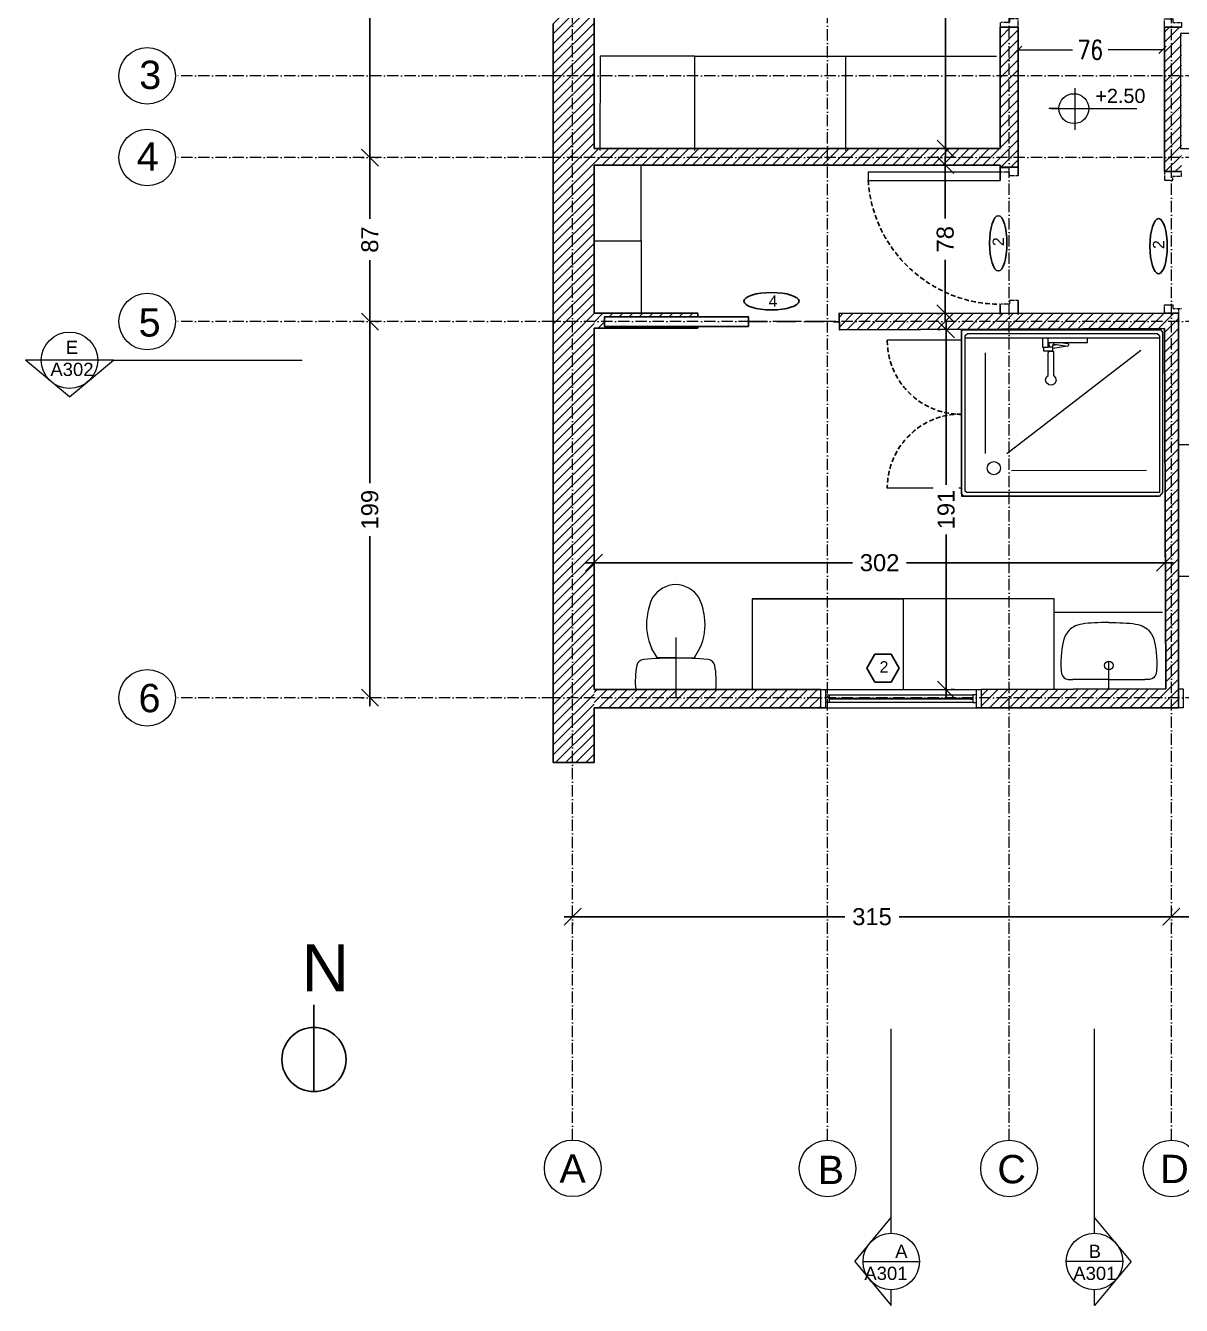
# Model space of a CAD drawing. Header units: millimetres. Extents: x 2830 to 9066, y 9741 to 14619.
# Drawn here: x 4696 to 5308, y 13242 to 13920 of the extents above; entities that cross this region are included whole.
import ezdxf

# ---------------------------------------------------------------- set-up
doc = ezdxf.new("R2010")
doc.units = ezdxf.units.MM
doc.header["$MEASUREMENT"] = 0
for name, pattern in [('ACAD_ISO10W100', [18, 12, -3, 0, -3]), ('CENTER', [2, 1.25, -0.25, 0.25, -0.25]), ('HIDDEN', [0.375, 0.25, -0.125])]:
    doc.linetypes.add(name, pattern=pattern)
doc.layers.get('DEFPOINTS').update_dxf_attribs({"color": 210})
doc.layers.add('ARREDI', color=8, linetype='Continuous', lineweight=18)
doc.layers.add('CAMPITURE', color=7, linetype='Continuous', lineweight=25)
for name, color, linetype in [('INFISSI', 4, 'Continuous'), ('NUMERAZIONE', 30, 'Continuous'), ('quote nuove', 2, 'Continuous'), ('STRUTTURA', 1, 'Continuous')]:
    doc.layers.add(name, color=color, linetype=linetype)
doc.layers.get('0').off()
doc.styles.add('ARIAL', font='Arial.ttf')
doc.styles.add('E-ROMANS', font='romans.shx', dxfattribs={"width": 0.8})
doc.styles.get("Standard").update_dxf_attribs({"font": 'Arial.ttf'})
doc.dimstyles.new('Copia di 1', dxfattribs={"dimscale": 0.001, "dimtxt": 10000, "dimasz": 4000, "dimexe": 1.2, "dimexo": 1, "dimgap": 0.1, "dimtad": 0, "dimtoh": 1, "dimdec": 0, "dimzin": 0, "dimdsep": 46, "dimtxsty": 'E-ROMANS', "dimblk": 'OBLIQUE', "dimcen": 1.2, "dimclrd": 256, "dimclre": 256, "dimclrt": 256, "dimadec": 0, "dimazin": 0, "dimtfac": 1, "dimtdec": 0, "dimtmove": 1, "dimatfit": 3, "dimldrblk": 'OPEN90', "dimfxl": 1, "dimtfill": 1, "dimtolj": 1, "dimtzin": 0, "dimlwd": 0, "dimarcsym": 0})
doc.dimstyles.new('TICK_36', dxfattribs={"dimtxt": 3.6, "dimasz": 3.6, "dimexe": 1.8, "dimexo": 1.2, "dimgap": 1.8, "dimtad": 0, "dimdec": 0, "dimzin": 0, "dimdsep": 46, "dimtxsty": 'ARIAL', "dimblk": 'OBLIQUE', "dimcen": 1.8, "dimdle": 1.8, "dimclrd": 256, "dimclrt": 256, "dimadec": 0, "dimazin": 0, "dimtfac": 1, "dimtdec": 0, "dimtmove": 1, "dimatfit": 3, "dimldrblk": 'OPEN90', "dimfxl": 1, "dimtfill": 1, "dimtolj": 1, "dimtzin": 0, "dimarcsym": 0})
pattern_1 = [(45, (1351.3303, 13850.0484), (-2.6516504, 2.6516504), [])]
pattern_2 = [(45, (1663.0583, 10179.761), (-2.6516504, 2.6516504), [])]

# ---------------------------------------------------------------- blocks, each defined once
blk = doc.blocks.new('_Oblique')
at = {"color": 0, "linetype": 'ByBlock', "lineweight": -2}
blk.add_line((-0.5, -0.5), (0.5, 0.5), dxfattribs=at)
blk = doc.blocks.new('*D159')
at = {"layer": 'ARREDI', "linetype": 'ACAD_ISO10W100', "lineweight": -2, "transparency": 16777216}
for p, q in [((5221.74, 13907.36), (5221.74, 13907.36)), ((5298.23, 13907.36), (5298.23, 13907.36))]:
    blk.add_line(p, q, dxfattribs=at)
at = {"layer": 'ARREDI', "lineweight": 0, "transparency": 16777216}
for p, q in [((5221.74, 13907.36), (5253.51, 13907.36)), ((5298.23, 13907.36), (5266.46, 13907.36))]:
    blk.add_line(p, q, dxfattribs=at)
at = {"layer": 'DEFPOINTS', "color": 0, "transparency": 16777216}
for p in [(5221.74, 13907.36), (5298.23, 13907.36), (5298.23, 13907.36)]:
    blk.add_point(p, dxfattribs=at)
at = {"layer": 'ARREDI', "lineweight": 0, "transparency": 16777216, "xscale": 4, "yscale": 4, "zscale": 4, "rotation": 180}
blk.add_blockref('_Oblique', (5221.74, 13907.36), dxfattribs=at)
at = {"layer": 'ARREDI', "lineweight": 0, "transparency": 16777216, "xscale": 4, "yscale": 4, "zscale": 4}
blk.add_blockref('_Oblique', (5298.23, 13907.36), dxfattribs=at)
at = {"layer": 'ARREDI', "transparency": 16777216, "insert": (5259.99, 13907.36), "char_height": 10, "attachment_point": 5, "style": 'E-ROMANS', "bg_fill": 3, "box_fill_scale": 1.25, "bg_fill_color": 256, "bg_fill_true_color": 13158600, "bg_fill_transparency": 0}
blk.add_mtext('\\A1;76', dxfattribs=at)
blk = doc.blocks.new('_Open90')
at = {"color": 0, "linetype": 'ByBlock', "lineweight": -2}
for p, q in [((0, 0), (-1, 0)), ((-0.5, 0.5), (0, 0)), ((0, 0), (-0.5, -0.5))]:
    blk.add_line(p, q, dxfattribs=at)
blk = doc.blocks.new('*D116')
at = {"layer": 'DEFPOINTS', "color": 0, "transparency": 16777216}
for p in [(4878.52, 13763.46), (4878.52, 13763.46), (4878.52, 13564.21)]:
    blk.add_point(p, dxfattribs=at)
at = {"layer": 'quote nuove', "lineweight": -2, "transparency": 16777216}
for p, q in [((4878.52, 13767.96), (4878.52, 13677.85)), ((4878.52, 13559.71), (4878.52, 13649.82))]:
    blk.add_line(p, q, dxfattribs=at)
at = {"layer": 'quote nuove', "color": 0, "lineweight": -2, "transparency": 16777216}
for p, q in [((4875.52, 13763.46), (4874.02, 13763.46)), ((4875.52, 13564.21), (4874.02, 13564.21))]:
    blk.add_line(p, q, dxfattribs=at)
at = {"layer": 'quote nuove', "lineweight": -2, "transparency": 16777216, "xscale": 9, "yscale": 9, "zscale": 9}
for p, rotation in [((4878.52, 13763.46), 90), ((4878.52, 13564.21), 270)]:
    blk.add_blockref('_Oblique', p, dxfattribs=dict(at, rotation=rotation))
at = {"layer": 'quote nuove', "lineweight": 0, "transparency": 16777216, "insert": (4878.52, 13663.83), "char_height": 9, "attachment_point": 5, "rotation": 90, "style": 'ARIAL', "bg_fill": 3, "box_fill_scale": 1.25, "bg_fill_color": 256, "bg_fill_true_color": 13158600, "bg_fill_transparency": 0}
blk.add_mtext('\\A1;199', dxfattribs=at)
blk = doc.blocks.new('*D117')
at = {"layer": 'DEFPOINTS', "color": 0, "transparency": 16777216}
for p in [(4878.52, 13850.34), (4878.52, 13850.34), (4878.52, 13763.46)]:
    blk.add_point(p, dxfattribs=at)
at = {"layer": 'quote nuove', "lineweight": -2, "transparency": 16777216}
for p, q in [((4878.52, 13854.84), (4878.52, 13817.78)), ((4878.52, 13758.96), (4878.52, 13796.01))]:
    blk.add_line(p, q, dxfattribs=at)
at = {"layer": 'quote nuove', "color": 0, "lineweight": -2, "transparency": 16777216}
for p, q in [((4875.52, 13850.34), (4874.02, 13850.34)), ((4881.52, 13763.46), (4883.02, 13763.46))]:
    blk.add_line(p, q, dxfattribs=at)
at = {"layer": 'quote nuove', "lineweight": -2, "transparency": 16777216, "xscale": 9, "yscale": 9, "zscale": 9}
for p, rotation in [((4878.52, 13850.34), 90), ((4878.52, 13763.46), 270)]:
    blk.add_blockref('_Oblique', p, dxfattribs=dict(at, rotation=rotation))
at = {"layer": 'quote nuove', "lineweight": 0, "transparency": 16777216, "insert": (4878.52, 13806.9), "char_height": 9, "attachment_point": 5, "rotation": 90, "style": 'ARIAL', "bg_fill": 3, "box_fill_scale": 1.25, "bg_fill_color": 256, "bg_fill_true_color": 13158600, "bg_fill_transparency": 0}
blk.add_mtext('\\A1;87', dxfattribs=at)
blk = doc.blocks.new('*D118')
at = {"layer": 'DEFPOINTS', "color": 0, "transparency": 16777216}
for p in [(4878.52, 14257.81), (4878.52, 14257.81), (4878.52, 13850.34)]:
    blk.add_point(p, dxfattribs=at)
at = {"layer": 'quote nuove', "lineweight": -2, "transparency": 16777216}
for p, q in [((4878.52, 14262.31), (4878.52, 14068.7)), ((4878.52, 13845.84), (4878.52, 14039.44))]:
    blk.add_line(p, q, dxfattribs=at)
at = {"layer": 'quote nuove', "color": 0, "lineweight": -2, "transparency": 16777216}
for p, q in [((4881.52, 14257.81), (4883.02, 14257.81)), ((4881.52, 13850.34), (4883.02, 13850.34))]:
    blk.add_line(p, q, dxfattribs=at)
at = {"layer": 'quote nuove', "lineweight": -2, "transparency": 16777216, "xscale": 9, "yscale": 9, "zscale": 9}
for p, rotation in [((4878.52, 14257.81), 90), ((4878.52, 13850.34), 270)]:
    blk.add_blockref('_Oblique', p, dxfattribs=dict(at, rotation=rotation))
at = {"layer": 'quote nuove', "lineweight": 0, "transparency": 16777216, "insert": (4878.52, 14054.07), "char_height": 9, "attachment_point": 5, "rotation": 90, "style": 'ARIAL', "bg_fill": 3, "box_fill_scale": 1.25, "bg_fill_color": 256, "bg_fill_true_color": 13158600, "bg_fill_transparency": 0}
blk.add_mtext('\\A1;407', dxfattribs=at)
blk = doc.blocks.new('*D119')
at = {"layer": 'DEFPOINTS', "color": 0, "transparency": 16777216}
for p in [(4985.83, 13448.26), (5302.98, 13448.26), (5302.98, 13448.26)]:
    blk.add_point(p, dxfattribs=at)
at = {"layer": 'quote nuove', "lineweight": -2, "transparency": 16777216}
for p, q in [((4981.33, 13448.26), (5130.02, 13448.26)), ((5307.48, 13448.26), (5158.79, 13448.26))]:
    blk.add_line(p, q, dxfattribs=at)
at = {"layer": 'quote nuove', "color": 0, "lineweight": -2, "transparency": 16777216}
for p, q in [((5302.98, 13451.26), (5302.98, 13452.76)), ((4985.83, 13445.26), (4985.83, 13443.76))]:
    blk.add_line(p, q, dxfattribs=at)
at = {"layer": 'quote nuove', "lineweight": -2, "transparency": 16777216, "xscale": 9, "yscale": 9, "zscale": 9, "rotation": 180}
blk.add_blockref('_Oblique', (4985.83, 13448.26), dxfattribs=at)
at = {"layer": 'quote nuove', "lineweight": -2, "transparency": 16777216, "xscale": 9, "yscale": 9, "zscale": 9}
blk.add_blockref('_Oblique', (5302.98, 13448.26), dxfattribs=at)
at = {"layer": 'quote nuove', "lineweight": 0, "transparency": 16777216, "insert": (5144.41, 13448.26), "char_height": 9, "attachment_point": 5, "style": 'ARIAL', "bg_fill": 3, "box_fill_scale": 1.25, "bg_fill_color": 256, "bg_fill_true_color": 13158600, "bg_fill_transparency": 0}
blk.add_mtext('\\A1;315', dxfattribs=at)
blk = doc.blocks.new('*D120')
at = {"layer": 'DEFPOINTS', "color": 0, "transparency": 16777216}
for p in [(5302.98, 13448.26), (5615.75, 13448.26), (5615.75, 13448.26)]:
    blk.add_point(p, dxfattribs=at)
at = {"layer": 'quote nuove', "lineweight": -2, "transparency": 16777216}
for p, q in [((5298.48, 13448.26), (5444.98, 13448.26)), ((5620.25, 13448.26), (5473.75, 13448.26))]:
    blk.add_line(p, q, dxfattribs=at)
at = {"layer": 'quote nuove', "color": 0, "lineweight": -2, "transparency": 16777216}
for p, q in [((5615.75, 13451.26), (5615.75, 13452.76)), ((5302.98, 13445.26), (5302.98, 13443.76))]:
    blk.add_line(p, q, dxfattribs=at)
at = {"layer": 'quote nuove', "lineweight": -2, "transparency": 16777216, "xscale": 9, "yscale": 9, "zscale": 9, "rotation": 180}
blk.add_blockref('_Oblique', (5302.98, 13448.26), dxfattribs=at)
at = {"layer": 'quote nuove', "lineweight": -2, "transparency": 16777216, "xscale": 9, "yscale": 9, "zscale": 9}
blk.add_blockref('_Oblique', (5615.75, 13448.26), dxfattribs=at)
at = {"layer": 'quote nuove', "lineweight": 0, "transparency": 16777216, "insert": (5459.37, 13448.26), "char_height": 9, "attachment_point": 5, "style": 'ARIAL', "bg_fill": 3, "box_fill_scale": 1.25, "bg_fill_color": 256, "bg_fill_true_color": 13158600, "bg_fill_transparency": 0}
blk.add_mtext('\\A1;315', dxfattribs=at)
blk = doc.blocks.new('*D122')
at = {"layer": 'DEFPOINTS', "color": 0, "ltscale": 2.5, "transparency": 16777216}
for p in [(5183.34, 14251.26), (5183.34, 13855.06), (5183.34, 13855.06)]:
    blk.add_point(p, dxfattribs=at)
at = {"layer": 'quote nuove', "lineweight": -2, "ltscale": 2.5, "transparency": 16777216}
for p, q in [((5183.34, 14255.76), (5183.34, 14067.55)), ((5183.34, 13850.56), (5183.34, 14038.78))]:
    blk.add_line(p, q, dxfattribs=at)
at = {"layer": 'quote nuove', "color": 0, "lineweight": -2, "ltscale": 2.5, "transparency": 16777216}
for p, q in [((5180.34, 14251.26), (5178.84, 14251.26)), ((5180.34, 13855.06), (5178.84, 13855.06))]:
    blk.add_line(p, q, dxfattribs=at)
at = {"layer": 'quote nuove', "lineweight": -2, "ltscale": 2.5, "transparency": 16777216, "xscale": 9, "yscale": 9, "zscale": 9}
for p, rotation in [((5183.34, 14251.26), 90), ((5183.34, 13855.06), 270)]:
    blk.add_blockref('_Oblique', p, dxfattribs=dict(at, rotation=rotation))
at = {"layer": 'quote nuove', "ltscale": 2.5, "transparency": 16777216, "insert": (5183.34, 14053.16), "char_height": 9, "attachment_point": 5, "rotation": 90, "style": 'ARIAL', "bg_fill": 3, "box_fill_scale": 1.25, "bg_fill_color": 256, "bg_fill_true_color": 13158600, "bg_fill_transparency": 0}
blk.add_mtext('\\A1;396', dxfattribs=at)
blk = doc.blocks.new('*D123')
at = {"layer": 'DEFPOINTS', "color": 0, "ltscale": 2.5, "transparency": 16777216}
for p in [(5183.67, 13759.3), (5183.34, 13568.56), (5183.67, 13568.56)]:
    blk.add_point(p, dxfattribs=at)
at = {"layer": 'quote nuove', "color": 0, "lineweight": -2, "ltscale": 2.5, "transparency": 16777216}
for p, q in [((5180.67, 13759.3), (5179.17, 13759.3)), ((5186.34, 13568.56), (5188.17, 13568.56))]:
    blk.add_line(p, q, dxfattribs=at)
at = {"layer": 'quote nuove', "lineweight": -2, "ltscale": 2.5, "transparency": 16777216}
for p, q in [((5183.67, 13763.8), (5183.67, 13677.09)), ((5183.67, 13564.06), (5183.67, 13650.77))]:
    blk.add_line(p, q, dxfattribs=at)
at = {"layer": 'quote nuove', "lineweight": -2, "ltscale": 2.5, "transparency": 16777216, "xscale": 9, "yscale": 9, "zscale": 9}
for p, rotation in [((5183.67, 13759.3), 90), ((5183.67, 13568.56), 270)]:
    blk.add_blockref('_Oblique', p, dxfattribs=dict(at, rotation=rotation))
at = {"layer": 'quote nuove', "ltscale": 2.5, "transparency": 16777216, "insert": (5183.67, 13663.93), "char_height": 9, "attachment_point": 5, "rotation": 90, "style": 'ARIAL', "bg_fill": 3, "box_fill_scale": 1.25, "bg_fill_color": 256, "bg_fill_true_color": 13158600, "bg_fill_transparency": 0}
blk.add_mtext('\\A1;191', dxfattribs=at)
blk = doc.blocks.new('*D124')
at = {"layer": 'DEFPOINTS', "color": 0, "ltscale": 2.5, "transparency": 16777216}
for p in [(5183.21, 13846.3), (5183.21, 13767.81), (5183.21, 13767.81)]:
    blk.add_point(p, dxfattribs=at)
at = {"layer": 'quote nuove', "color": 0, "lineweight": -2, "ltscale": 2.5, "transparency": 16777216}
for p, q in [((5180.21, 13846.3), (5178.71, 13846.3)), ((5180.21, 13767.81), (5178.71, 13767.81))]:
    blk.add_line(p, q, dxfattribs=at)
at = {"layer": 'quote nuove', "lineweight": -2, "ltscale": 2.5, "transparency": 16777216}
for p, q in [((5183.21, 13850.8), (5183.21, 13818)), ((5183.21, 13763.31), (5183.21, 13796.11))]:
    blk.add_line(p, q, dxfattribs=at)
at = {"layer": 'quote nuove', "lineweight": -2, "ltscale": 2.5, "transparency": 16777216, "xscale": 9, "yscale": 9, "zscale": 9}
for p, rotation in [((5183.21, 13846.3), 90), ((5183.21, 13767.81), 270)]:
    blk.add_blockref('_Oblique', p, dxfattribs=dict(at, rotation=rotation))
at = {"layer": 'quote nuove', "ltscale": 2.5, "transparency": 16777216, "insert": (5183.21, 13807.05), "char_height": 9, "attachment_point": 5, "rotation": 90, "style": 'ARIAL', "bg_fill": 3, "box_fill_scale": 1.25, "bg_fill_color": 256, "bg_fill_true_color": 13158600, "bg_fill_transparency": 0}
blk.add_mtext('\\A1;78', dxfattribs=at)
blk = doc.blocks.new('*D125')
at = {"layer": 'DEFPOINTS', "color": 0, "ltscale": 2.5, "transparency": 16777216}
for p in [(4997.23, 13635.72), (5299.63, 13635.72), (5299.63, 13635.72)]:
    blk.add_point(p, dxfattribs=at)
at = {"layer": 'quote nuove', "color": 0, "lineweight": -2, "ltscale": 2.5, "transparency": 16777216}
for p, q in [((4997.23, 13638.72), (4997.23, 13640.22)), ((5299.63, 13638.72), (5299.63, 13640.22))]:
    blk.add_line(p, q, dxfattribs=at)
at = {"layer": 'quote nuove', "lineweight": -2, "ltscale": 2.5, "transparency": 16777216}
for p, q in [((4992.73, 13635.72), (5134.11, 13635.72)), ((5304.13, 13635.72), (5162.75, 13635.72))]:
    blk.add_line(p, q, dxfattribs=at)
at = {"layer": 'quote nuove', "lineweight": -2, "ltscale": 2.5, "transparency": 16777216, "xscale": 9, "yscale": 9, "zscale": 9, "rotation": 180}
blk.add_blockref('_Oblique', (4997.23, 13635.72), dxfattribs=at)
at = {"layer": 'quote nuove', "lineweight": -2, "ltscale": 2.5, "transparency": 16777216, "xscale": 9, "yscale": 9, "zscale": 9}
blk.add_blockref('_Oblique', (5299.63, 13635.72), dxfattribs=at)
at = {"layer": 'quote nuove', "ltscale": 2.5, "transparency": 16777216, "insert": (5148.43, 13635.72), "char_height": 9, "attachment_point": 5, "style": 'ARIAL', "bg_fill": 3, "box_fill_scale": 1.25, "bg_fill_color": 256, "bg_fill_true_color": 13158600, "bg_fill_transparency": 0}
blk.add_mtext('\\A1;302', dxfattribs=at)

msp = doc.modelspace()

# ---------------------------------------------------------------- hatches: boundary and pattern name
at = {"layer": 'CAMPITURE'}
h = msp.add_hatch(dxfattribs=at)
h.set_pattern_fill('ANSI31', color=0, scale=30)
h.set_pattern_definition(pattern_1)
h.paths.add_polyline_path([(4997.23, 14282.16), (4975.63, 14282.16), (4975.63, 13529.96), (4997.23, 13529.96)])
h = msp.add_hatch(dxfattribs=at)
h.set_pattern_fill('ANSI31', color=0, scale=30)
h.set_pattern_definition(pattern_1)
h.paths.add_polyline_path([(5216.98, 13919.34), (5212.23, 13919.33), (5212.33, 13855.05), (4997.23, 13855.07), (4997.16, 13850.34), (5216.98, 13850.34)])
h.paths.add_polyline_path([(5216.98, 13850.34), (4997.16, 13850.34), (4997.23, 13846.3), (5212.34, 13846.3), (5212.34, 13845.15), (5216.98, 13845.15)])
h.paths.add_polyline_path([(5221.73, 13919.34), (5216.98, 13919.34), (5216.98, 13850.34), (5221.73, 13850.34)])
h.paths.add_polyline_path([(5221.73, 13850.34), (5216.98, 13850.34), (5216.98, 13845.15), (5221.73, 13845.15)])
h = msp.add_hatch(dxfattribs=at)
h.set_pattern_fill('ANSI31', color=0, scale=30)
h.set_pattern_definition(pattern_2)
h.paths.add_polyline_path([(5040.49, 13568.56), (4997.23, 13568.56), (4997.23, 13564.21), (5040.49, 13564.21)])
h.paths.add_polyline_path([(5117.23, 13564.21), (4997.23, 13564.21), (4997.23, 13558.96), (5117.23, 13558.96)])
h.paths.add_polyline_path([(5117.23, 13568.56), (5040.49, 13568.56), (5040.49, 13564.21), (5117.23, 13564.21)])
at = {"layer": 'STRUTTURA'}
h = msp.add_hatch(dxfattribs=at)
h.set_pattern_fill('ANSI31', color=0, scale=30)
h.set_pattern_definition(pattern_2)
h.paths.add_polyline_path([(5302.98, 13893.56), (5299.23, 13893.56), (5299.23, 13850.34), (5302.98, 13850.34)])
h.paths.add_polyline_path([(5308.23, 13893.56), (5302.98, 13893.56), (5302.98, 13850.34), (5308.23, 13850.34)])
h.paths.add_polyline_path([(5302.98, 13850.34), (5299.23, 13850.34), (5299.23, 13842.88), (5302.98, 13842.88)])
h.paths.add_polyline_path([(5308.23, 13850.34), (5302.98, 13850.34), (5302.98, 13842.88), (5308.23, 13842.88)])
h.paths.add_polyline_path([(5302.98, 13919.34), (5299.23, 13919.34), (5299.23, 13893.56), (5302.98, 13893.56)])
h.paths.add_polyline_path([(5308.23, 13919.34), (5302.98, 13919.34), (5302.98, 13893.56), (5308.23, 13893.56)])
h = msp.add_hatch(dxfattribs=at)
h.set_pattern_fill('ANSI31', color=0, scale=30)
h.set_pattern_definition(pattern_2)
h.paths.add_polyline_path([(5052.1, 13767.84), (4997.23, 13767.84), (4997.23, 13763.46), (5002.7, 13763.46), (5002.7, 13765.9), (5052.1, 13765.9)])
h.paths.add_polyline_path([(5002.7, 13763.46), (4997.23, 13763.46), (4997.23, 13760.02), (5052.1, 13760.02), (5052.1, 13760.93), (5002.7, 13760.93)])
h = msp.add_hatch(dxfattribs=at)
h.set_pattern_fill('ANSI31', color=0, scale=30)
h.set_pattern_definition(pattern_2)
h.paths.add_polyline_path([(5216.98, 13767.83), (5127.1, 13767.83), (5127.12, 13763.46), (5216.98, 13763.46)])
h.paths.add_polyline_path([(5216.98, 13763.46), (5127.12, 13763.46), (5127.14, 13759.08), (5216.98, 13759.43)])
h.paths.add_polyline_path([(5299.23, 13767.82), (5216.98, 13767.83), (5216.98, 13763.46), (5299.25, 13763.46)])
h.paths.add_polyline_path([(5299.25, 13763.46), (5216.98, 13763.46), (5216.98, 13759.43), (5299.26, 13759.74)], flags=17)
h.paths.add_polyline_path([(5302.98, 13763.46), (5299.25, 13763.46), (5299.99, 13568.94), (5216.98, 13568.62), (5216.98, 13564.21), (5302.98, 13564.21)])
h.paths.add_polyline_path([(5306.7, 13763.46), (5302.98, 13763.46), (5302.98, 13564.21), (5306.73, 13564.21), (5306.73, 13568.95), (5306.7, 13568.96)])
h.paths.add_polyline_path([(5306.73, 13767.88), (5302.98, 13767.88), (5302.98, 13763.46), (5306.73, 13763.46)])
h.paths.add_polyline_path([(5302.98, 13767.88), (5299.23, 13767.88), (5299.23, 13767.82), (5299.25, 13763.46), (5302.98, 13763.46)])
h.paths.add_polyline_path([(5302.98, 13564.21), (5216.98, 13564.21), (5216.98, 13558.96), (5302.98, 13558.97)])
h.paths.add_polyline_path([(5306.71, 13564.21), (5302.98, 13564.21), (5302.98, 13558.97), (5306.71, 13558.97)])
h.paths.add_polyline_path([(5216.98, 13568.62), (5202.23, 13568.56), (5202.23, 13564.21), (5216.98, 13564.21)])
h.paths.add_polyline_path([(5216.98, 13564.21), (5202.23, 13564.21), (5202.23, 13558.96), (5216.98, 13558.96)])

# ---------------------------------------------------------------- linework, layer by layer
at = {"layer": 'ARREDI', "lineweight": 0}
for p, q in [((5000.39, 13904.08), (5000.38, 13854.08)), ((5050.39, 13904.08), (5000.39, 13904.08)), ((5050.39, 13904.08), (5050.38, 13854.08)), ((5050.39, 13904.08), (5210.39, 13904.08)), ((5050.39, 13904.08), (5130.39, 13904.08)), ((5130.39, 13904.08), (5130.38, 13854.07))]:
    msp.add_line(p, q, dxfattribs=at)
at = {"layer": 'ARREDI'}
for p, q in [((5022.23, 13806.3), (5022.23, 13846.3)), ((4997.23, 13806.3), (5022.23, 13806.3)), ((5022.23, 13806.3), (5022.23, 13767.84)), ((5191.74, 13759.06), (5191.74, 13671.06)), ((5191.74, 13753.55), (5152.51, 13753.55)), ((5193.6, 13755.87), (5194.91, 13757.18)), ((5193.6, 13755.87), (5193.6, 13673.87)), ((5193.6, 13754.91), (5296.62, 13754.91)), ((5194.91, 13757.18), (5295.31, 13757.18)), ((5234.72, 13754.91), (5234.72, 13749.91)), ((5237.72, 13749.91), (5237.72, 13754.91)), ((5237.72, 13752.41), (5258.58, 13752.41)), ((5238.26, 13751.02), (5238.26, 13752.34)), ((5240.44, 13751.43), (5240.08, 13751.12)), ((5240.83, 13751.51), (5240.44, 13751.43)), ((5240.83, 13751.51), (5247.84, 13750.48)), ((5244.62, 13752.41), (5247.9, 13751.93)), ((5247.9, 13751.93), (5248.22, 13751.81)), ((5248.22, 13751.81), (5248.45, 13751.53)), ((5248.45, 13751.53), (5248.52, 13751.22)), ((5258.58, 13752.41), (5258.58, 13754.91)), ((5296.62, 13755.87), (5295.31, 13757.18)), ((5296.62, 13755.87), (5296.62, 13672.94)), ((5204.29, 13746.96), (5204.29, 13693.58)), ((5286.83, 13748.11), (5215.88, 13693.36)), ((5234.72, 13749.91), (5237.72, 13749.91)), ((5235.22, 13749.91), (5235.22, 13747.91)), ((5235.22, 13747.91), (5237.22, 13747.91)), ((5237.22, 13747.91), (5240.22, 13747.91)), ((5237.81, 13750.67), (5237.72, 13750.73)), ((5240.22, 13749.91), (5237.72, 13749.91)), ((5237.72, 13747.69), (5237.72, 13746.88)), ((5240.52, 13747.69), (5237.72, 13747.69)), ((5237.72, 13734.91), (5237.72, 13746.88)), ((5238.02, 13750.62), (5237.81, 13750.67)), ((5238.26, 13750.67), (5238.02, 13750.62)), ((5238.25, 13747.69), (5238.26, 13747.69)), ((5238.26, 13751.02), (5238.26, 13749.91)), ((5238.26, 13747.91), (5238.26, 13747.69)), ((5240.08, 13751.12), (5239.96, 13750.65)), ((5239.96, 13750.65), (5239.96, 13749.91)), ((5239.96, 13747.91), (5239.96, 13747.69)), ((5242.72, 13751.23), (5240.01, 13750.86)), ((5247.95, 13750.45), (5240.22, 13749.22)), ((5240.22, 13747.91), (5240.22, 13749.91)), ((5240.41, 13748.93), (5240.22, 13748.87)), ((5240.52, 13747.69), (5240.52, 13734.91)), ((5248.29, 13750.65), (5247.95, 13750.45)), ((5247.95, 13750.45), (5247.95, 13750.45)), ((5248.48, 13750.92), (5248.29, 13750.65)), ((5248.52, 13751.22), (5248.48, 13750.92)), ((5236.34, 13732.86), (5236.91, 13734.29)), ((5236.71, 13731.16), (5236.34, 13732.86)), ((5237.99, 13729.99), (5236.71, 13731.16)), ((5236.91, 13734.29), (5237.72, 13734.91)), ((5240.52, 13734.91), (5241.57, 13733.73)), ((5241.84, 13732.07), (5241.07, 13730.55)), ((5241.57, 13733.73), (5241.84, 13732.07)), ((5239.7, 13729.84), (5237.99, 13729.99)), ((5241.07, 13730.55), (5239.7, 13729.84)), ((5289.76, 13684.53), (5218.32, 13684.45)), ((5191.74, 13675.29), (5152.51, 13675.29)), ((5191.74, 13671.06), (5296.62, 13671.06)), ((5193.6, 13673.87), (5194.91, 13672.94)), ((5296.65, 13672.94), (5194.91, 13672.94)), ((5120.88, 13616.56), (5080.88, 13616.56)), ((5080.88, 13616.56), (5080.88, 13568.56)), ((5080.88, 13616.56), (5160.88, 13616.56)), ((5240.88, 13616.56), (5120.88, 13616.56)), ((5160.88, 13616.56), (5160.88, 13568.56)), ((5240.88, 13568.56), (5240.88, 13616.56)), ((5240.88, 13568.56), (5240.88, 13609.56)), ((5240.88, 13609.56), (5298.23, 13609.56)), ((5252.19, 13602.32), (5251.26, 13601.85)), ((5252.19, 13602.32), (5251.26, 13601.85)), ((5253.21, 13602.7), (5252.19, 13602.32)), ((5253.21, 13602.7), (5252.19, 13602.32)), ((5254.39, 13603.01), (5253.21, 13602.7)), ((5254.39, 13603.01), (5253.21, 13602.7)), ((5255.68, 13603.26), (5254.39, 13603.01)), ((5255.68, 13603.26), (5254.39, 13603.01)), ((5257.16, 13603.49), (5255.68, 13603.26)), ((5257.16, 13603.49), (5255.68, 13603.26)), ((5258.79, 13603.69), (5257.16, 13603.49)), ((5258.79, 13603.69), (5257.16, 13603.49)), ((5260.54, 13603.83), (5258.79, 13603.69)), ((5262.16, 13603.93), (5260.54, 13603.83)), ((5264, 13604.01), (5262.16, 13603.93)), ((5265.95, 13604.08), (5264, 13604.01)), ((5268.08, 13604.12), (5265.95, 13604.08)), ((5269.82, 13604.13), (5268.08, 13604.12)), ((5269.82, 13604.13), (5271.55, 13604.12)), ((5271.55, 13604.12), (5273.68, 13604.08)), ((5273.68, 13604.08), (5275.64, 13604.01)), ((5275.64, 13604.01), (5277.47, 13603.93)), ((5277.47, 13603.93), (5279.09, 13603.83)), ((5279.09, 13603.83), (5280.84, 13603.69)), ((5280.84, 13603.69), (5282.47, 13603.49)), ((5282.47, 13603.49), (5283.95, 13603.26)), ((5283.95, 13603.26), (5285.24, 13603.01)), ((5283.95, 13603.26), (5285.24, 13603.01)), ((5285.24, 13603.01), (5286.42, 13602.7)), ((5285.24, 13603.01), (5286.42, 13602.7)), ((5286.42, 13602.7), (5287.44, 13602.32)), ((5286.42, 13602.7), (5287.44, 13602.32)), ((5287.44, 13602.32), (5288.38, 13601.85)), ((5287.44, 13602.32), (5288.38, 13601.85)), ((5040.49, 13596.16), (5040.49, 13564.27)), ((5246.59, 13596.73), (5246.06, 13595.24)), ((5246.59, 13596.73), (5246.06, 13595.24)), ((5247.25, 13598), (5246.59, 13596.73)), ((5247.25, 13598), (5246.59, 13596.73)), ((5248.21, 13599.33), (5247.25, 13598)), ((5248.21, 13599.33), (5247.25, 13598)), ((5248.82, 13600), (5248.21, 13599.33)), ((5248.82, 13600), (5248.21, 13599.33)), ((5249.55, 13600.68), (5248.82, 13600)), ((5249.55, 13600.68), (5248.82, 13600)), ((5250.39, 13601.31), (5249.55, 13600.68)), ((5250.39, 13601.31), (5249.55, 13600.68)), ((5251.26, 13601.85), (5250.39, 13601.31)), ((5251.26, 13601.85), (5250.39, 13601.31)), ((5288.38, 13601.85), (5289.24, 13601.31)), ((5288.38, 13601.85), (5289.24, 13601.31)), ((5289.24, 13601.31), (5290.08, 13600.68)), ((5289.24, 13601.31), (5290.08, 13600.68)), ((5290.08, 13600.68), (5290.81, 13600)), ((5290.08, 13600.68), (5290.81, 13600)), ((5290.81, 13600), (5291.42, 13599.33)), ((5290.81, 13600), (5291.42, 13599.33)), ((5291.42, 13599.33), (5292.38, 13598)), ((5291.42, 13599.33), (5292.38, 13598)), ((5292.38, 13598), (5293.04, 13596.73)), ((5292.38, 13598), (5293.04, 13596.73)), ((5293.04, 13596.73), (5293.57, 13595.24)), ((5293.04, 13596.73), (5293.57, 13595.24)), ((5030.6, 13585.63), (5027.68, 13590.46)), ((5050.38, 13585.63), (5053.3, 13590.46)), ((5244.92, 13589.89), (5244.68, 13588.03)), ((5244.92, 13589.89), (5244.68, 13588.03)), ((5245.3, 13592.02), (5244.92, 13589.89)), ((5245.3, 13592.02), (5244.92, 13589.89)), ((5245.67, 13593.71), (5245.3, 13592.02)), ((5245.67, 13593.71), (5245.3, 13592.02)), ((5246.06, 13595.24), (5245.67, 13593.71)), ((5246.06, 13595.24), (5245.67, 13593.71)), ((5293.57, 13595.24), (5293.97, 13593.71)), ((5293.57, 13595.24), (5293.97, 13593.71)), ((5293.97, 13593.71), (5294.34, 13592.02)), ((5293.97, 13593.71), (5294.34, 13592.02)), ((5294.34, 13592.02), (5294.71, 13589.89)), ((5294.34, 13592.02), (5294.71, 13589.89)), ((5294.71, 13589.89), (5294.95, 13588.03)), ((5294.71, 13589.89), (5294.95, 13588.03)), ((5040.49, 13585.36), (5031.04, 13585.36)), ((5040.49, 13585.36), (5049.94, 13585.36)), ((5244.52, 13586.22), (5244.42, 13583.12)), ((5244.52, 13586.22), (5244.42, 13583.12)), ((5244.42, 13583.12), (5244.44, 13580.92)), ((5244.42, 13583.12), (5244.44, 13580.92)), ((5244.68, 13588.03), (5244.52, 13586.22)), ((5244.68, 13588.03), (5244.52, 13586.22)), ((5269.82, 13568.56), (5269.82, 13583.65)), ((5294.95, 13588.03), (5295.11, 13586.22)), ((5294.95, 13588.03), (5295.11, 13586.22)), ((5295.11, 13586.22), (5295.22, 13583.12)), ((5295.11, 13586.22), (5295.22, 13583.12)), ((5295.22, 13583.12), (5295.19, 13580.92)), ((5295.22, 13583.12), (5295.19, 13580.92)), ((5244.44, 13580.92), (5244.58, 13578.63)), ((5244.44, 13580.92), (5244.58, 13578.63)), ((5244.58, 13578.63), (5244.82, 13576.84)), ((5244.58, 13578.63), (5244.82, 13576.84)), ((5244.82, 13576.84), (5245.38, 13575.65)), ((5244.82, 13576.84), (5245.38, 13575.65)), ((5245.38, 13575.65), (5246.15, 13574.82)), ((5245.38, 13575.65), (5246.15, 13574.82)), ((5294.25, 13575.65), (5293.48, 13574.82)), ((5294.25, 13575.65), (5293.48, 13574.82)), ((5294.81, 13576.84), (5294.25, 13575.65)), ((5294.81, 13576.84), (5294.25, 13575.65)), ((5295.05, 13578.63), (5294.81, 13576.84)), ((5295.05, 13578.63), (5294.81, 13576.84)), ((5295.19, 13580.92), (5295.05, 13578.63)), ((5295.19, 13580.92), (5295.05, 13578.63)), ((5246.15, 13574.82), (5247.09, 13574.26)), ((5246.15, 13574.82), (5247.09, 13574.26)), ((5247.09, 13574.26), (5248.28, 13573.95)), ((5247.09, 13574.26), (5248.28, 13573.95)), ((5248.28, 13573.95), (5249.47, 13573.86)), ((5248.28, 13573.95), (5249.47, 13573.86)), ((5249.47, 13573.86), (5250.71, 13573.83)), ((5249.47, 13573.86), (5250.71, 13573.83)), ((5269.82, 13573.83), (5250.71, 13573.83)), ((5269.82, 13573.83), (5250.71, 13573.83)), ((5269.82, 13573.83), (5288.92, 13573.83)), ((5269.82, 13573.83), (5288.92, 13573.83)), ((5290.17, 13573.86), (5288.92, 13573.83)), ((5290.17, 13573.86), (5288.92, 13573.83)), ((5291.36, 13573.95), (5290.17, 13573.86)), ((5291.36, 13573.95), (5290.17, 13573.86)), ((5292.54, 13574.26), (5291.36, 13573.95)), ((5292.54, 13574.26), (5291.36, 13573.95)), ((5293.48, 13574.82), (5292.54, 13574.26)), ((5293.48, 13574.82), (5292.54, 13574.26))]:
    msp.add_line(p, q, dxfattribs=at)
for points in [[(5307.74, 13855.06), (5425.74, 13855.06), (5425.74, 13916.06), (5307.74, 13916.06)], [(5191.74, 13672.39), (5191.74, 13759.06), (5225.02, 13759.04), (5255.62, 13759.04), (5255.62, 13759.03), (5259.8, 13759.03), (5259.8, 13759.04), (5297.39, 13759.04), (5298.2, 13757.73), (5298.2, 13672.94), (5296.62, 13671.06), (5193.05, 13671.06)]]:
    msp.add_lwpolyline(points, close=True, dxfattribs=at)
msp.add_lwpolyline([(5306.7, 13628.42), (5306.7, 13698.42), (5446.7, 13698.42), (5446.7, 13628.42), (5306.7, 13628.42)], dxfattribs=at)
for centre, radius in [((5208.92, 13685.85), 3.5), ((5269.82, 13581.36), 2.28)]:
    msp.add_circle(centre, radius, dxfattribs=at)
at = {"layer": 'ARREDI', "linetype": 'HIDDEN', "lineweight": -2, "ltscale": 10}
for centre, start, end in [((5191.74, 13753.55), 180, 270), ((5191.74, 13675.29), 90, 180)]:
    msp.add_arc(centre, 39.23, start, end, dxfattribs=at)
at = {"layer": 'ARREDI'}
for centre, radius, start, end in [((5041.22, 13608.62), 15.66, 92.65515, 146.02113), ((5039.76, 13608.62), 15.66, 33.97887, 87.34485), ((5060.8, 13602.51), 35.81, 155.47558, 172.55676), ((5020.18, 13602.51), 35.81, 7.44324, 24.52442), ((5054.99, 13602.87), 30, 171.79307, 204.43818), ((5025.99, 13602.87), 30, 335.56182, 8.20693), ((5023.75, 13580.55), 4, 94.94027, 169.25484), ((5040.49, 13386.85), 198.42, 85.05973, 94.94027), ((5031.04, 13585.86), 0.5, 208.0226, 270), ((5049.94, 13585.86), 0.5, 270, 331.9774), ((5057.23, 13580.55), 4, 10.74516, 85.05973), ((5061.96, 13573.3), 42.9, 169.25484, 186.3359), ((5019.02, 13573.3), 42.9, 353.6641, 10.74516)]:
    msp.add_arc(centre, radius, start, end, dxfattribs=at)
at = {"layer": 'INFISSI', "linetype": 'HIDDEN', "ltscale": 40}
msp.add_line((5079.07, 13763.42), (5127.1, 13763.41), dxfattribs=at)
at = {"layer": 'INFISSI', "color": 4, "lineweight": 0}
for p, q in [((5117.23, 13568.56), (5202.23, 13568.56)), ((5119.73, 13565.82), (5121.73, 13565.82)), ((5121.73, 13561.82), (5119.73, 13561.82)), ((5121.73, 13565.82), (5121.73, 13561.82)), ((5121.73, 13565.82), (5197.73, 13565.82)), ((5121.73, 13563.57), (5121.73, 13564.07)), ((5121.73, 13564.07), (5197.73, 13564.07)), ((5197.73, 13563.57), (5121.73, 13563.57)), ((5197.73, 13561.82), (5121.73, 13561.82)), ((5197.73, 13564.07), (5196.55, 13564.07)), ((5196.55, 13563.57), (5197.73, 13563.57)), ((5199.73, 13565.82), (5197.73, 13565.82)), ((5197.73, 13565.82), (5197.73, 13561.82)), ((5197.73, 13565.82), (5197.73, 13561.82)), ((5197.73, 13563.82), (5197.73, 13564.07)), ((5197.73, 13561.82), (5199.73, 13561.82)), ((5199.73, 13563.82), (5199.73, 13565.82)), ((5117.23, 13558.96), (5202.23, 13558.96))]:
    msp.add_line(p, q, dxfattribs=at)
at = {"layer": 'INFISSI', "color": 4, "linetype": 'CENTER', "lineweight": 0}
for points in [[(5212.2, 13921.84), (5212.2, 13919.34), (5221.73, 13919.34), (5221.73, 13923.84), (5217.23, 13923.84), (5217.23, 13921.84), (5212.73, 13921.84)], [(5308.23, 13921.84), (5308.23, 13919.34), (5299.23, 13919.34), (5299.23, 13923.84), (5303.73, 13923.84), (5303.73, 13921.84), (5308.23, 13921.84)], [(5212.34, 13842.65), (5212.34, 13845.15), (5221.73, 13845.15), (5221.73, 13840.65), (5217.23, 13840.65), (5217.23, 13842.65), (5212.73, 13842.65)], [(5308.23, 13840.38), (5308.23, 13842.88), (5299.23, 13842.88), (5299.23, 13838.38), (5303.73, 13838.38), (5303.73, 13840.38), (5308.23, 13840.38)], [(5212.34, 13772.65), (5212.34, 13767.85), (5221.73, 13767.85), (5221.73, 13774.65), (5217.23, 13774.65), (5217.23, 13772.65), (5212.73, 13772.65)], [(5306.73, 13770.38), (5306.73, 13767.88), (5299.23, 13767.88), (5299.23, 13772.38), (5303.73, 13772.38), (5303.73, 13770.38), (5308.23, 13770.38)]]:
    msp.add_lwpolyline(points, dxfattribs=at)
at = {"layer": 'INFISSI', "color": 4, "linetype": 'Continuous', "lineweight": 0}
msp.add_lwpolyline([(5142.34, 13838.15), (5212.34, 13838.15), (5212.34, 13842.65), (5142.34, 13842.65), (5142.34, 13838.15)], dxfattribs=at)
at = {"layer": 'INFISSI'}
msp.add_lwpolyline([(5079.07, 13760.93), (5079.07, 13765.9), (5002.7, 13765.9), (5002.7, 13760.93)], close=True, dxfattribs=at)
at = {"layer": 'INFISSI', "color": 4, "lineweight": 0}
for points in [[(5117.23, 13568.56), (5119.73, 13568.56), (5119.73, 13558.96), (5117.23, 13558.96)], [(5199.73, 13568.56), (5202.23, 13568.56), (5202.23, 13558.96), (5199.73, 13558.96)]]:
    msp.add_lwpolyline(points, close=True, dxfattribs=at)
at = {"layer": 'INFISSI', "color": 4, "linetype": 'ByBlock', "lineweight": 0}
msp.add_lwpolyline([(5306.66, 13568.96), (5309.16, 13568.96), (5309.16, 13558.96), (5306.66, 13558.96)], close=True, dxfattribs=at)
at = {"layer": 'INFISSI', "color": 4, "linetype": 'HIDDEN', "lineweight": -2, "ltscale": 10}
msp.add_arc((5212.45, 13842.91), 70.27, 183.89066, 269.91357, dxfattribs=at)
at = {"layer": 'NUMERAZIONE', "lineweight": 0}
for p, q in [((5251.72, 13887.14), (5251.72, 13864.92)), ((5243.38, 13876.23), (5237.96, 13876.23)), ((5239.31, 13876.23), (5284.67, 13876.23)), ((4719.48, 13723.56), (4696.24, 13742.95)), ((4742.72, 13742.95), (4696.24, 13742.95)), ((4719.48, 13723.56), (4742.72, 13742.95)), ((4742.72, 13742.95), (4842.72, 13742.95)), ((5154.62, 13288.94), (5154.62, 13388.94)), ((5262.23, 13288.94), (5262.23, 13388.94)), ((5135.23, 13265.7), (5154.62, 13288.94)), ((5154.62, 13280.65), (5154.62, 13288.94)), ((5281.62, 13265.7), (5262.23, 13288.94)), ((5262.23, 13280.65), (5262.23, 13288.94)), ((5135.23, 13265.7), (5154.62, 13242.46)), ((5139.67, 13265.7), (5169.57, 13265.7)), ((5277.19, 13265.7), (5247.28, 13265.7)), ((5281.62, 13265.7), (5262.23, 13242.46)), ((5154.62, 13242.46), (5154.62, 13250.75)), ((5262.23, 13242.46), (5262.23, 13250.75))]:
    msp.add_line(p, q, dxfattribs=at)
at = {"layer": 'NUMERAZIONE'}
msp.add_lwpolyline([(5158.75, 13579.96), (5154.47, 13587.37), (5145.92, 13587.37), (5141.65, 13579.96), (5145.92, 13572.56), (5154.47, 13572.56)], close=True, dxfattribs=at)
at = {"layer": 'NUMERAZIONE', "lineweight": 0}
for centre, radius in [((5251.3, 13876.23), 7.92), ((4719.48, 13742.95), 14.95), ((5154.62, 13265.7), 14.95), ((5262.23, 13265.7), 14.95)]:
    msp.add_circle(centre, radius, dxfattribs=at)
at = {"layer": 'NUMERAZIONE'}
for centre, major_axis in [((5211.28, 13804.9), (0, 14.61)), ((5296.17, 13803.37), (0, 14.61)), ((5091.16, 13774.26), (14.61, 0))]:
    msp.add_ellipse(centre, major_axis=major_axis, ratio=0.314087, dxfattribs=at)
at = {"layer": 'quote nuove', "color": 253, "linetype": 'ACAD_ISO10W100', "lineweight": 0, "ltscale": 0.5, "transparency": 33554687}
for p, q in [((4985.83, 13329.96), (4985.83, 14482.17)), ((5120.88, 13329.96), (5120.88, 14482.17)), ((5216.98, 13330), (5216.98, 14482.17)), ((5302.98, 13330), (5302.98, 14482.17)), ((4975.63, 13893.56), (4775.63, 13893.56)), ((5825.94, 13893.56), (4975.63, 13893.56)), ((4975.63, 13850.34), (4775.63, 13850.34)), ((5825.94, 13850.33), (4975.63, 13850.34)), ((4975.63, 13763.46), (4775.63, 13763.46)), ((5825.94, 13763.46), (4974.17, 13763.46)), ((4975.63, 13564.21), (4775.63, 13564.21)), ((5825.94, 13564.21), (4975.63, 13564.21))]:
    msp.add_line(p, q, dxfattribs=at)
at = {"layer": 'quote nuove', "color": 253, "lineweight": 0}
for centre in [(4760.63, 13893.56), (4760.63, 13850.33), (4760.63, 13763.46), (4760.63, 13564.24), (4985.92, 13315.05), (5120.88, 13314.96), (5216.98, 13315), (5302.98, 13315)]:
    msp.add_circle(centre, 15, dxfattribs=at)
at = {"layer": 'STRUTTURA'}
for p, q in [((4997.23, 14184.69), (4997.23, 13855.07)), ((5221.73, 13919.34), (5212.23, 13919.34)), ((5212.23, 13919.34), (5212.33, 13855.05)), ((5221.73, 13919.34), (5221.73, 13840.65)), ((5299.23, 13919.34), (5308.23, 13919.34)), ((5212.34, 13855.05), (4997.23, 13855.07)), ((5175.73, 13855.06), (5115.73, 13855.06)), ((4997.23, 13846.3), (4997.23, 13767.73)), ((5212.34, 13846.3), (4997.23, 13846.3)), ((5212.34, 13846.3), (5212.34, 13844.88)), ((5221.73, 13845.15), (5212.34, 13844.88)), ((5212.34, 13844.88), (5212.34, 13838.15)), ((5220.73, 13845.15), (5213.23, 13845.15)), ((5220.73, 13845.15), (5221.73, 13845.15)), ((5299.23, 13842.88), (5308.23, 13842.88)), ((5212.34, 13772.65), (5212.34, 13767.13)), ((5221.73, 13774.65), (5221.73, 13767.14)), ((5052.1, 13767.84), (4997.3, 13767.84)), ((5052.1, 13767.84), (5052.1, 13765.9)), ((5127.1, 13767.83), (5306.73, 13767.77)), ((5127.1, 13767.83), (5127.14, 13759.08)), ((5306.73, 13767.88), (5306.66, 13558.97)), ((4997.24, 13760.02), (4997.23, 13568.56)), ((5052.1, 13760.02), (4997.23, 13760.02)), ((5052.1, 13760.93), (5052.1, 13760.02)), ((5127.1, 13759.08), (5299.26, 13759.74)), ((5299.26, 13759.74), (5299.99, 13568.94)), ((5117.23, 13568.56), (4997.23, 13568.56)), ((5202.23, 13568.56), (5299.99, 13568.94)), ((4997.23, 13558.96), (4997.23, 13529.99)), ((5117.23, 13558.96), (4997.23, 13558.96)), ((5202.23, 13558.96), (5306.66, 13558.97)), ((4975.63, 13529.96), (4997.23, 13529.96)), ((4848.92, 13401.71), (4848.92, 13355.68))]:
    msp.add_line(p, q, dxfattribs=at)
for points in [[(4975.63, 13921.06), (4975.63, 13921.06), (4975.63, 13801.06)], [(5299.23, 13919.34), (5299.23, 13842.88)], [(4975.63, 13801.06), (4975.63, 13681.06), (4975.63, 13681.06)], [(4975.63, 13529.96), (4975.63, 13681.06)]]:
    msp.add_lwpolyline(points, dxfattribs=at)
msp.add_circle((4848.92, 13372.68), 16.99, dxfattribs=at)
msp.add_point((5022.23, 13767.84), dxfattribs=at)

# ---------------------------------------------------------------- texts
at = {"layer": 'NUMERAZIONE', "lineweight": 0}
for s, width, insert, char_height, attachment_point in [('+2.50', 21.9919, (5262.67, 13886.72), 7.5, 1), ('\\pt7,14;   E\\P\\pi-7,l7,tz;A302', 18.8196, (4709.36, 13734.54), 7, 7), ('  A\\PA301', 18.8196, (5163.21, 13255.84), 7, 9), ('\\pt7,14;   B\\P\\pi-7,l7,tz;A301', 18.8196, (5250.99, 13255.84), 7, 7)]:
    msp.add_mtext_dynamic_manual_height_columns(s, width=width, gutter_width=12.5, heights=[0], dxfattribs=dict(at, insert=insert, char_height=char_height, attachment_point=attachment_point))
at = {"layer": 'NUMERAZIONE', "ltscale": 0.1, "char_height": 6, "attachment_point": 1}
for insert, rotation in [((5208.27, 13803.4), 89.99993), ((5293.16, 13801.87), 90)]:
    msp.add_mtext_dynamic_manual_height_columns('2', width=0.5819, gutter_width=12.5, heights=[0], dxfattribs=dict(at, insert=insert, rotation=rotation))
for s, insert in [('4', (5089.66, 13777.28)), ('2', (5148.42, 13583.61))]:
    msp.add_mtext_dynamic_manual_height_columns(s, width=0.5819, gutter_width=12.5, heights=[0], dxfattribs=dict(at, insert=insert))
at = {"layer": 'quote nuove', "color": 253, "lineweight": 0, "char_height": 15, "attachment_point": 1}
for s, insert in [('3', (4756.41, 13901.62)), ('4', (4755.04, 13858.4)), ('5', (4756.07, 13770.52)), ('6', (4756.02, 13571.59)), ('A', (4978.88, 13322.41)), ('B', (5115.6, 13321.7)), ('C', (5210.79, 13322.11)), ('D', (5297.02, 13322.24))]:
    msp.add_mtext_dynamic_manual_height_columns(s, width=15.1923, gutter_width=12.5, heights=[0], dxfattribs=dict(at, insert=insert))
at = {"layer": 'STRUTTURA', "insert": (4842.32, 13433.71), "char_height": 25, "attachment_point": 1}
msp.add_mtext_dynamic_manual_height_columns('N', width=3.6728, gutter_width=12.5, heights=[0], dxfattribs=at)

# ---------------------------------------------------------------- next in the draw order: dimensions: what is measured, and where the dimension line sits
at = {"layer": 'ARREDI'}
dim = msp.add_linear_dim(base=(5298.23, 13907.36), p1=(5221.74, 13907.36), p2=(5298.23, 13907.36), dimstyle='Copia di 1', dxfattribs=at)
dim.commit()
dim.dimension.update_dxf_attribs({"geometry": '*D159', "text_midpoint": (5259.99, 13907.36)})
at = {"layer": 'quote nuove', "color": 253, "ltscale": 2.5}
for base, p1, p2, picture, middle in [((5183.34, 13855.06), (5183.34, 14251.26), (5183.34, 13855.06), '*D122', (5183.34, 14053.16)), ((5183.67, 13568.56), (5183.67, 13759.3), (5183.34, 13568.56), '*D123', (5183.67, 13663.93))]:
    dim = msp.add_linear_dim(base=base, p1=p1, p2=p2, angle=90, dimstyle='TICK_36', override={"dimscale": 2.5}, dxfattribs=at)
    dim.commit()
    dim.dimension.update_dxf_attribs({"geometry": picture, "text_midpoint": middle})
at = {"layer": 'quote nuove', "color": 253, "lineweight": 0}
dim = msp.add_linear_dim(base=(4878.52, 13763.46), p1=(4878.52, 13564.21), p2=(4878.52, 13763.46), angle=90, dimstyle='TICK_36', override={"dimscale": 2.5}, dxfattribs=at)
dim.commit()
dim.dimension.update_dxf_attribs({"geometry": '*D116', "text_midpoint": (4878.52, 13663.83)})
dim = msp.add_linear_dim(base=(5302.98, 13448.26), p1=(4985.83, 13448.26), p2=(5302.98, 13448.26), text='315', dimstyle='TICK_36', override={"dimscale": 2.5}, dxfattribs=at)
dim.commit()
dim.dimension.update_dxf_attribs({"geometry": '*D119', "text_midpoint": (5144.41, 13448.26)})

# ---------------------------------------------------------------- next in the draw order: dimensions: what is measured, and where the dimension line sits
dim = msp.add_linear_dim(base=(4878.52, 13850.34), p1=(4878.52, 13763.46), p2=(4878.52, 13850.34), angle=90, dimstyle='TICK_36', override={"dimscale": 2.5}, dxfattribs=at)
dim.commit()
dim.dimension.update_dxf_attribs({"geometry": '*D117', "text_midpoint": (4878.52, 13806.9)})
at = {"layer": 'quote nuove', "color": 253, "ltscale": 2.5}
dim = msp.add_linear_dim(base=(5183.21, 13767.81), p1=(5183.21, 13846.3), p2=(5183.21, 13767.81), angle=90, dimstyle='TICK_36', override={"dimscale": 2.5}, dxfattribs=at)
dim.commit()
dim.dimension.update_dxf_attribs({"geometry": '*D124', "text_midpoint": (5183.21, 13807.05)})
at = {"layer": 'quote nuove', "ltscale": 2.5}
dim = msp.add_linear_dim(base=(5299.63, 13635.72), p1=(4997.23, 13635.72), p2=(5299.63, 13635.72), dimstyle='TICK_36', override={"dimscale": 2.5}, dxfattribs=at)
dim.commit()
dim.dimension.update_dxf_attribs({"geometry": '*D125', "text_midpoint": (5148.43, 13635.72)})
at = {"layer": 'quote nuove', "color": 253, "lineweight": 0}
dim = msp.add_linear_dim(base=(5615.75, 13448.26), p1=(5302.98, 13448.26), p2=(5615.75, 13448.26), text='315', dimstyle='TICK_36', override={"dimscale": 2.5}, dxfattribs=at)
dim.commit()
dim.dimension.update_dxf_attribs({"geometry": '*D120', "text_midpoint": (5459.37, 13448.26)})

# ---------------------------------------------------------------- next in the draw order: dimensions: what is measured, and where the dimension line sits
dim = msp.add_linear_dim(base=(4878.52, 14257.81), p1=(4878.52, 13850.34), p2=(4878.52, 14257.81), angle=90, dimstyle='TICK_36', override={"dimscale": 2.5}, dxfattribs=at)
dim.commit()
dim.dimension.update_dxf_attribs({"geometry": '*D118', "text_midpoint": (4878.52, 14054.07)})

doc.saveas('drawing.dxf')
